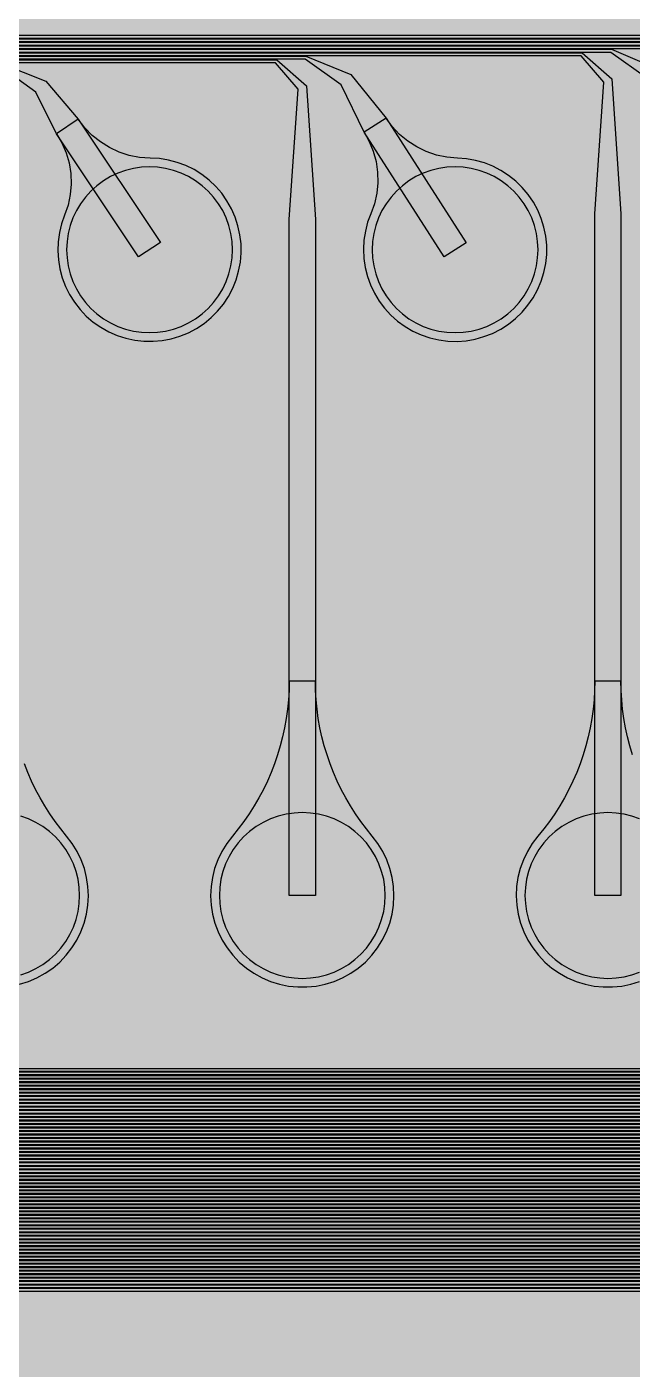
# Model space of a CAD drawing. Header units: metres. Extents: x -7231 to 10969, y -37556 to 1873.
# Drawn here: x -1359 to -666, y -24324 to -22786 of the extents above; entities that cross this region are included whole.
import ezdxf

# ---------------------------------------------------------------- set-up
doc = ezdxf.new("R2010")
doc.units = ezdxf.units.M
for name, color, linetype in [('Metal1', 4, 'CONTINUOUS'), ('Metal2', 3, 'CONTINUOUS'), ('Polyimide', 7, 'CONTINUOUS'), ('Polyimide_Negative', 5, 'CONTINUOUS')]:
    doc.layers.add(name, color=color, linetype=linetype)

msp = doc.modelspace()

# ---------------------------------------------------------------- hatches: boundary and pattern name
at = {"layer": 'Polyimide'}
msp.add_hatch(color=7, dxfattribs=at).paths.add_polyline_path([(4065.7, -468), (4066.7, -502), (4068.5, -536), (4071.4, -570), (4075.5, -604), (4081, -638), (4088, -672), (4096.5, -706), (4106.6, -740), (4118.3, -774), (4131.6, -808), (4146.5, -842), (4162.9, -876), (4180.7, -910), (4199.8, -944), (4220.2, -978), (4241.7, -1012), (4264.2, -1046), (4287.5, -1080), (4311.5, -1114), (4336, -1148), (4360.9, -1182), (4385.9, -1216), (4410.9, -1250), (4435.7, -1284), (4460.2, -1318), (4484.2, -1352), (4507.5, -1385.9), (4530, -1419.9), (4551.5, -1453.9), (4571.9, -1487.9), (4591.1, -1521.9), (4608.9, -1555.9), (4625.3, -1589.9), (4640.1, -1623.9), (4653.4, -1657.9), (4665.1, -1691.9), (4675.2, -1725.9), (4683.7, -1759.9), (4690.7, -1793.9), (4696.2, -1827.9), (4700.3, -1861.9), (4703.2, -1895.9), (4705.1, -1929.9), (4706.1, -1963.9), (4706.4, -1997.9), (4706.5, -2031.9), (4706.5, -4793), (4710, -4838.4), (4720.2, -4882.7), (4737.1, -4925), (4760.1, -4964.2), (4788.9, -4999.5), (4822.6, -5030), (4860.5, -5055.1), (4901.8, -5074.2), (4901.8, -5074.2), (4970.7, -5105.2), (5034.7, -5145.3), (5092.8, -5193.5), (5143.8, -5249.2), (5186.9, -5311.2), (5221.2, -5378.4), (5246.2, -5449.7), (5261.4, -5523.7), (5266.5, -5599), (5261.4, -5674.3), (5246.2, -5748.3), (5221.2, -5819.6), (5186.9, -5886.8), (5143.8, -5948.8), (5092.8, -6004.5), (5034.7, -6052.7), (4970.7, -6092.8), (4901.8, -6123.8), (4860.5, -6142.9), (4822.6, -6168), (4788.9, -6198.5), (4760.1, -6233.8), (4737.1, -6273), (4720.2, -6315.3), (4710, -6359.6), (4706.5, -6405), (4706.5, -9221.5), (4710, -9266.9), (4720.2, -9311.2), (4737.1, -9353.5), (4760.1, -9392.7), (4788.9, -9428), (4822.6, -9458.5), (4860.5, -9483.6), (4901.8, -9502.7), (4970.7, -9533.7), (5034.7, -9573.8), (5092.8, -9622), (5143.8, -9677.7), (5186.9, -9739.7), (5221.2, -9806.9), (5246.2, -9878.2), (5261.4, -9952.2), (5266.5, -10027.5), (5261.4, -10102.8), (5246.2, -10176.8), (5221.2, -10248.1), (5186.9, -10315.3), (5143.8, -10377.3), (5092.8, -10433), (5034.7, -10481.2), (4970.7, -10521.3), (4901.8, -10552.3), (4860.5, -10571.4), (4822.6, -10596.5), (4788.9, -10627), (4760.1, -10662.3), (4737.1, -10701.5), (4720.2, -10743.8), (4710, -10788.1), (4706.5, -10833.5), (4706.5, -13650), (4710, -13695.4), (4720.2, -13739.7), (4737.1, -13782), (4760.1, -13821.2), (4788.9, -13856.5), (4822.6, -13887), (4860.5, -13912.1), (4901.8, -13931.2), (4970.7, -13962.2), (5034.7, -14002.2), (5092.8, -14050.5), (5143.8, -14106.2), (5186.9, -14168.2), (5221.2, -14235.4), (5246.2, -14306.7), (5261.4, -14380.7), (5266.5, -14456), (5261.4, -14531.3), (5246.2, -14605.3), (5221.2, -14676.5), (5186.9, -14743.8), (5143.8, -14805.8), (5092.8, -14861.5), (5034.7, -14909.7), (4970.7, -14949.8), (4901.8, -14980.8), (4860.5, -14999.9), (4822.6, -15025), (4788.9, -15055.5), (4760.1, -15090.8), (4737.1, -15130), (4720.2, -15172.3), (4710, -15216.6), (4706.5, -15262), (4706.5, -15456), (4720.9, -15750), (4764.1, -16041.3), (4835.7, -16326.8), (4934.9, -16604), (5060.7, -16870.2), (5212.1, -17122.7), (5387.5, -17359.2), (5585.2, -17577.3), (5803.3, -17775), (6039.8, -17950.4), (6292.3, -18101.8), (6558.4, -18227.6), (6835.6, -18326.8), (7121.2, -18398.3), (7412.4, -18441.5), (7706.5, -18456), (9969, -18456), (10047.4, -18459.8), (10125.1, -18471.4), (10201.2, -18490.4), (10275.2, -18516.9), (10346.1, -18550.5), (10413.5, -18590.8), (10476.5, -18637.6), (10534.7, -18690.3), (10587.4, -18748.5), (10634.2, -18811.5), (10674.5, -18878.9), (10708.1, -18949.8), (10734.6, -19023.8), (10753.6, -19099.9), (10765.2, -19177.6), (10769, -19256), (10769, -20895.8), (10730.2, -20951.4), (10694.6, -21009.1), (10662.2, -21068.6), (10633.2, -21129.9), (10607.6, -21192.7), (10585.5, -21256.7), (10566.9, -21322), (10552, -21388.1), (10540.8, -21455), (10533.4, -21522.3), (10529.6, -21590), (10529.6, -21657.8), (10533.4, -21725.5), (10540.8, -21792.9), (10552, -21859.7), (10566.9, -21925.9), (10585.5, -21991.1), (10607.6, -22055.2), (10633.2, -22117.9), (10662.2, -22179.2), (10694.6, -22238.7), (10730.2, -22296.4), (10769, -22352), (10769, -32454.2), (10728.7, -32510.5), (10691.7, -32568.9), (10658, -32629.3), (10627.8, -32691.6), (10601.2, -32755.4), (10578.2, -32820.7), (10558.9, -32887.1), (10543.4, -32954.5), (10531.8, -33022.7), (10524, -33091.4), (10520.1, -33160.5), (10520.1, -33229.7), (10524, -33298.8), (10531.8, -33367.5), (10543.4, -33435.7), (10558.9, -33503.1), (10578.2, -33569.5), (10601.2, -33634.8), (10627.8, -33698.6), (10658, -33760.8), (10691.7, -33821.3), (10728.7, -33879.7), (10769, -33936), (10769, -36556), (10765.2, -36634.4), (10753.6, -36712.1), (10734.6, -36788.2), (10708.1, -36862.1), (10674.5, -36933.1), (10634.2, -37000.5), (10587.4, -37063.5), (10534.7, -37121.7), (10476.5, -37174.4), (10413.5, -37221.2), (10346.1, -37261.5), (10275.2, -37295.1), (10201.2, -37321.6), (10125.1, -37340.6), (10047.4, -37352.1), (9969, -37356), (-6231, -37356), (-6309.4, -37352.1), (-6387.1, -37340.6), (-6463.2, -37321.6), (-6537.2, -37295.1), (-6608.1, -37261.5), (-6675.5, -37221.2), (-6738.5, -37174.4), (-6796.7, -37121.7), (-6849.4, -37063.5), (-6896.2, -37000.5), (-6936.5, -36933.1), (-6970.1, -36862.1), (-6996.6, -36788.2), (-7015.6, -36712.1), (-7027.2, -36634.4), (-7031, -36556), (-7031, -33936), (-6990.7, -33879.8), (-6953.7, -33821.3), (-6920, -33760.9), (-6889.8, -33698.6), (-6863.2, -33634.8), (-6840.2, -33569.5), (-6820.9, -33503.1), (-6805.4, -33435.7), (-6793.7, -33367.5), (-6785.9, -33298.8), (-6782, -33229.7), (-6782, -33160.5), (-6785.9, -33091.4), (-6793.7, -33022.7), (-6805.4, -32954.5), (-6820.9, -32887.1), (-6840.2, -32820.6), (-6863.2, -32755.4), (-6889.8, -32691.5), (-6920, -32629.3), (-6953.7, -32568.9), (-6990.7, -32510.4), (-7031, -32454.2), (-7031, -22364.8), (-6990.7, -22308.6), (-6953.7, -22250.1), (-6920, -22189.7), (-6889.8, -22127.5), (-6863.2, -22063.6), (-6840.2, -21998.4), (-6820.9, -21931.9), (-6805.4, -21864.5), (-6793.7, -21796.3), (-6785.9, -21727.6), (-6782, -21658.5), (-6782, -21589.3), (-6785.9, -21520.3), (-6793.7, -21451.5), (-6805.4, -21383.3), (-6820.9, -21315.9), (-6840.2, -21249.5), (-6863.2, -21184.2), (-6889.8, -21120.4), (-6920, -21058.1), (-6953.7, -20997.7), (-6990.7, -20939.3), (-7031, -20883), (-7031, -19256), (-7027.2, -19177.6), (-7015.6, -19099.9), (-6996.6, -19023.8), (-6970.1, -18949.8), (-6936.5, -18878.9), (-6896.2, -18811.5), (-6849.4, -18748.5), (-6796.7, -18690.3), (-6738.5, -18637.6), (-6675.5, -18590.8), (-6608.1, -18550.5), (-6537.2, -18516.9), (-6463.2, -18490.4), (-6387.1, -18471.4), (-6309.4, -18459.8), (-6231, -18456), (-3968.5, -18456), (-3674.4, -18441.5), (-3383.2, -18398.3), (-3097.6, -18326.8), (-2820.4, -18227.6), (-2554.3, -18101.8), (-2301.8, -17950.4), (-2065.3, -17775), (-1847.2, -17577.3), (-1649.5, -17359.2), (-1474.1, -17122.7), (-1322.7, -16870.2), (-1196.9, -16604), (-1097.7, -16326.8), (-1026.1, -16041.3), (-982.9, -15750), (-968.5, -15456), (-968.5, -15262), (-972, -15216.6), (-982.2, -15172.3), (-999.1, -15130), (-1022.1, -15090.8), (-1050.9, -15055.5), (-1084.6, -15025), (-1122.5, -14999.9), (-1163.8, -14980.8), (-1232.7, -14949.8), (-1296.7, -14909.7), (-1354.8, -14861.5), (-1405.8, -14805.8), (-1448.9, -14743.8), (-1483.2, -14676.5), (-1508.2, -14605.3), (-1523.4, -14531.3), (-1528.5, -14456), (-1523.4, -14380.7), (-1508.2, -14306.7), (-1483.2, -14235.4), (-1448.9, -14168.2), (-1405.8, -14106.2), (-1354.8, -14050.5), (-1296.7, -14002.2), (-1232.7, -13962.2), (-1163.8, -13931.2), (-1122.5, -13912.1), (-1084.6, -13887), (-1050.9, -13856.5), (-1022.1, -13821.2), (-999.1, -13782), (-982.2, -13739.7), (-972, -13695.4), (-968.5, -13650), (-968.5, -12309.6), (-972, -12264.3), (-982.2, -12219.9), (-999.1, -12177.7), (-1022.1, -12138.5), (-1050.9, -12103.2), (-1084.6, -12072.6), (-1122.5, -12047.5), (-1163.8, -12028.5), (-1232.7, -11997.4), (-1296.7, -11957.4), (-1354.8, -11909.1), (-1405.8, -11853.5), (-1448.9, -11791.5), (-1483.2, -11724.2), (-1508.2, -11653), (-1523.4, -11579), (-1528.5, -11503.7), (-1523.4, -11428.3), (-1508.2, -11354.4), (-1483.2, -11283.1), (-1448.9, -11215.9), (-1405.8, -11153.8), (-1354.8, -11098.2), (-1296.7, -11049.9), (-1232.7, -11009.9), (-1163.8, -10978.8), (-1122.5, -10959.8), (-1084.6, -10934.7), (-1050.9, -10904.1), (-1022.1, -10868.9), (-999.1, -10829.6), (-982.2, -10787.4), (-972, -10743), (-968.5, -10697.7), (-968.5, -9357.3), (-972, -9311.9), (-982.2, -9267.6), (-999.1, -9225.4), (-1022.1, -9186.1), (-1050.9, -9150.8), (-1084.6, -9120.3), (-1122.5, -9095.2), (-1163.8, -9076.2), (-1163.8, -9076.2), (-1232.7, -9045.1), (-1296.7, -9005.1), (-1354.8, -8956.8), (-1405.8, -8901.1), (-1448.9, -8839.1), (-1483.2, -8771.9), (-1508.2, -8700.6), (-1523.4, -8626.7), (-1528.5, -8551.3), (-1523.4, -8476), (-1508.2, -8402), (-1483.2, -8330.8), (-1448.9, -8263.5), (-1405.8, -8201.5), (-1354.8, -8145.9), (-1296.7, -8097.6), (-1232.7, -8057.6), (-1163.8, -8026.5), (-1163.8, -8026.5), (-1122.5, -8007.4), (-1084.6, -7982.4), (-1050.9, -7951.8), (-1022.1, -7916.5), (-999.1, -7877.3), (-982.2, -7835), (-972, -7790.7), (-968.5, -7745.4), (-968.5, -6405), (-972, -6359.6), (-982.2, -6315.3), (-999.1, -6273), (-1022.1, -6233.8), (-1050.9, -6198.5), (-1084.6, -6168), (-1122.5, -6142.9), (-1163.8, -6123.8), (-1163.8, -6123.8), (-1232.7, -6092.8), (-1296.7, -6052.7), (-1354.8, -6004.5), (-1405.8, -5948.8), (-1448.9, -5886.8), (-1483.2, -5819.6), (-1508.2, -5748.3), (-1523.4, -5674.3), (-1528.5, -5599), (-1523.4, -5523.7), (-1508.2, -5449.7), (-1483.2, -5378.4), (-1448.9, -5311.2), (-1405.8, -5249.2), (-1354.8, -5193.5), (-1296.7, -5145.3), (-1232.7, -5105.2), (-1163.8, -5074.2), (-1163.8, -5074.2), (-1122.5, -5055.1), (-1084.6, -5030), (-1050.9, -4999.5), (-1022.1, -4964.2), (-999.1, -4925), (-982.2, -4882.7), (-972, -4838.4), (-968.5, -4793), (-968.5, -2031.9), (-968.4, -1997.9), (-968.1, -1963.9), (-967.1, -1929.9), (-965.2, -1895.9), (-962.2, -1861.9), (-958, -1827.9), (-952.4, -1793.9), (-945.3, -1759.9), (-936.6, -1725.9), (-926.4, -1691.9), (-914.4, -1657.9), (-900.9, -1623.9), (-885.7, -1589.9), (-869.1, -1555.9), (-850.9, -1521.9), (-831.4, -1487.9), (-810.6, -1453.9), (-788.7, -1419.9), (-765.8, -1385.9), (-742.1, -1352), (-717.6, -1318), (-692.7, -1284), (-667.4, -1250), (-641.9, -1216), (-616.4, -1182), (-591.1, -1148), (-566.1, -1114), (-541.7, -1080), (-517.9, -1046), (-495, -1012), (-473.1, -978), (-452.4, -944), (-432.8, -910), (-414.7, -876), (-398, -842), (-382.9, -808), (-369.3, -774), (-357.4, -740), (-347.1, -706), (-338.4, -672), (-331.3, -638), (-325.7, -604), (-321.5, -570), (-318.6, -536), (-316.7, -502), (-315.7, -468), (-315.3, -434), (-315.2, -400), (-315.2, 401), (-315.2, 451), (-315.2, 1644), (-270.2, 1644), (-270, 1637.1), (-269.4, 1630.3), (-268.2, 1623.5), (-266.7, 1616.8), (-264.7, 1610.2), (-262.3, 1603.8), (-259.4, 1597.6), (-256.2, 1591.5), (-252.6, 1585.7), (-248.6, 1580.1), (-244.2, 1574.8), (-239.5, 1569.8), (-234.5, 1565.1), (-229.2, 1560.7), (-223.6, 1556.7), (-217.8, 1553.1), (-211.7, 1549.8), (-205.4, 1547), (-199, 1544.6), (-192.4, 1542.6), (-185.7, 1541), (-179, 1539.9), (-172.1, 1539.2), (-165.2, 1539), (-158.4, 1539.2), (-151.5, 1539.9), (-144.8, 1541), (-138.1, 1542.6), (-131.5, 1544.6), (-125.1, 1547), (-118.8, 1549.8), (-112.8, 1553.1), (-106.9, 1556.7), (-101.3, 1560.7), (-96, 1565.1), (-91, 1569.8), (-86.3, 1574.8), (-81.9, 1580.1), (-77.9, 1585.7), (-74.3, 1591.5), (-71.1, 1597.6), (-68.2, 1603.8), (-65.8, 1610.2), (-63.8, 1616.8), (-62.3, 1623.5), (-61.1, 1630.3), (-60.5, 1637.1), (-60.2, 1644), (1853, 1644), (1853, 1573), (3815.2, 1573), (3815.5, 1579.5), (3816.1, 1586.1), (3817.2, 1592.5), (3818.7, 1598.9), (3820.6, 1605.1), (3822.9, 1611.3), (3825.6, 1617.2), (3828.6, 1623), (3832.1, 1628.6), (3835.9, 1633.9), (3840.1, 1638.9), (3844.5, 1643.7), (3849.3, 1648.2), (3854.4, 1652.3), (3859.7, 1656.1), (3865.2, 1659.6), (3871, 1662.7), (3877, 1665.4), (3883.1, 1667.7), (3889.4, 1669.6), (3895.7, 1671.1), (3902.2, 1672.1), (3908.7, 1672.8), (3915.2, 1673), (3921.8, 1672.8), (3928.3, 1672.1), (3934.8, 1671.1), (3941.1, 1669.6), (3947.4, 1667.7), (3953.5, 1665.4), (3959.5, 1662.7), (3965.2, 1659.6), (3970.8, 1656.1), (3976.1, 1652.3), (3981.2, 1648.2), (3986, 1643.7), (3990.4, 1638.9), (3994.6, 1633.9), (3998.4, 1628.6), (4001.9, 1623), (4004.9, 1617.2), (4007.6, 1611.3), (4009.9, 1605.1), (4011.8, 1598.9), (4013.3, 1592.5), (4014.4, 1586.1), (4015, 1579.5), (4015.2, 1573), (4065.2, 1573), (4065.2, 451), (4065.2, 401), (4065.2, -400), (4065.3, -434), (4065.7, -468)])

# ---------------------------------------------------------------- linework, layer by layer
at = {"layer": 'Metal1'}
for points in [[(840.7, -19211.9), (840.7, -24199.7), (809.7, -24230.7), (-5962.2, -24230.7)], [(-5960.8, -24227.2), (808.3, -24227.2), (837.2, -24198.3), (837.2, -19211.9)], [(832.7, -19211.9), (832.7, -24191.7), (801.7, -24222.7), (-5954.2, -24222.7)], [(-5952.8, -24219.2), (800.3, -24219.2), (829.2, -24190.3), (829.2, -19211.9)], [(824.7, -19211.9), (824.7, -24183.7), (793.7, -24214.7), (-5946.2, -24214.7)], [(-5944.8, -24211.2), (792.3, -24211.2), (821.2, -24182.3), (821.2, -19211.9)], [(816.7, -19211.9), (816.7, -24175.7), (785.7, -24206.7), (-5938.2, -24206.7)], [(-5936.8, -24203.2), (784.3, -24203.2), (813.2, -24174.3), (813.2, -19211.9)], [(808.7, -19211.9), (808.7, -24167.7), (777.7, -24198.7), (-5930.2, -24198.7)], [(-5928.8, -24195.2), (776.3, -24195.2), (805.2, -24166.3), (805.2, -19211.9)], [(800.7, -19211.9), (800.7, -24159.7), (769.7, -24190.7), (-5922.2, -24190.7)], [(-5920.8, -24187.2), (768.3, -24187.2), (797.2, -24158.3), (797.2, -19211.9)], [(792.7, -19211.9), (792.7, -24151.7), (761.7, -24182.7), (-5914.2, -24182.7)], [(-5912.8, -24179.2), (760.3, -24179.2), (789.2, -24150.3), (789.2, -19211.9)], [(784.7, -19211.9), (784.7, -24143.7), (753.7, -24174.7), (-5906.2, -24174.7)], [(-5904.8, -24171.2), (752.3, -24171.2), (781.2, -24142.3), (781.2, -19211.9)], [(776.7, -19211.9), (776.7, -24135.7), (745.7, -24166.7), (-5898.2, -24166.7)], [(-5896.8, -24163.2), (744.3, -24163.2), (773.2, -24134.3), (773.2, -19211.9)], [(768.7, -19211.9), (768.7, -24127.7), (737.7, -24158.7), (-5890.2, -24158.7)], [(-5888.8, -24155.2), (736.3, -24155.2), (765.2, -24126.3), (765.2, -19211.9)], [(760.7, -19211.9), (760.7, -24119.7), (729.7, -24150.7), (-5882.2, -24150.7)], [(-5880.8, -24147.2), (728.3, -24147.2), (757.2, -24118.3), (757.2, -19211.9)], [(752.7, -19211.9), (752.7, -24111.7), (721.7, -24142.7), (-5874.2, -24142.7)], [(-5872.8, -24139.2), (720.3, -24139.2), (749.2, -24110.3), (749.2, -19211.9)], [(744.7, -19211.9), (744.7, -24103.7), (713.7, -24134.7), (-5866.2, -24134.7)], [(-5864.8, -24131.2), (712.3, -24131.2), (741.2, -24102.3), (741.2, -19211.9)], [(736.7, -19211.9), (736.7, -24095.7), (705.7, -24126.7), (-5858.2, -24126.7)], [(-5856.8, -24123.2), (704.3, -24123.2), (733.2, -24094.3), (733.2, -19211.9)], [(728.7, -19211.9), (728.7, -24087.7), (697.7, -24118.7), (-5850.2, -24118.7)], [(-5848.8, -24115.2), (696.3, -24115.2), (725.2, -24086.3), (725.2, -19211.9)], [(720.7, -19211.9), (720.7, -24079.7), (689.7, -24110.7), (-5842.2, -24110.7)], [(-5840.8, -24107.2), (688.3, -24107.2), (717.2, -24078.3), (717.2, -19211.9)], [(712.7, -19211.9), (712.7, -24071.7), (681.7, -24102.7), (-5834.2, -24102.7)], [(-5832.8, -24099.2), (680.3, -24099.2), (709.2, -24070.3), (709.2, -19211.9)], [(704.7, -19211.9), (704.7, -24063.7), (673.7, -24094.7), (-5826.2, -24094.7)], [(-5824.8, -24091.2), (672.3, -24091.2), (701.2, -24062.3), (701.2, -19211.9)], [(696.7, -19211.9), (696.7, -24055.7), (665.7, -24086.7), (-5818.2, -24086.7)], [(-5816.8, -24083.2), (664.3, -24083.2), (693.2, -24054.3), (693.2, -19211.9)], [(688.7, -19211.9), (688.7, -24047.7), (657.7, -24078.7), (-5810.2, -24078.7)], [(-5808.8, -24075.2), (656.3, -24075.2), (685.2, -24046.3), (685.2, -19211.9)], [(680.7, -19211.9), (680.7, -24039.7), (649.7, -24070.7), (-5802.2, -24070.7)], [(-5800.8, -24067.2), (648.3, -24067.2), (677.2, -24038.3), (677.2, -19211.9)], [(672.7, -19211.9), (672.7, -24031.7), (641.7, -24062.7), (-5794.2, -24062.7)], [(-5792.8, -24059.2), (640.3, -24059.2), (669.2, -24030.3), (669.2, -19211.9)], [(664.7, -19211.9), (664.7, -24023.7), (633.7, -24054.7), (-5786.2, -24054.7)], [(-5784.8, -24051.2), (632.3, -24051.2), (661.2, -24022.3), (661.2, -19211.9)], [(656.7, -19211.9), (656.7, -24015.7), (625.7, -24046.7), (-5778.2, -24046.7)], [(-5776.8, -24043.2), (624.3, -24043.2), (653.2, -24014.3), (653.2, -19211.9)], [(648.7, -19211.9), (648.7, -24007.7), (617.7, -24038.7), (-5770.2, -24038.7)], [(-5768.8, -24035.2), (616.3, -24035.2), (645.2, -24006.3), (645.2, -19211.9)], [(640.7, -19211.9), (640.7, -23999.7), (609.7, -24030.7), (-5762.2, -24030.7)], [(-5760.8, -24027.2), (608.3, -24027.2), (637.2, -23998.3), (637.2, -19211.9)], [(632.7, -19211.9), (632.7, -23991.7), (601.7, -24022.7), (-5754.2, -24022.7)], [(-5752.8, -24019.2), (600.3, -24019.2), (629.2, -23990.3), (629.2, -19211.9)], [(624.7, -19211.9), (624.7, -23983.7), (593.7, -24014.7), (-5746.2, -24014.7)], [(-5744.8, -24011.2), (592.3, -24011.2), (621.2, -23982.3), (621.2, -19211.9)], [(616.7, -19211.9), (616.7, -23975.7), (585.7, -24006.7), (-5738.2, -24006.7)], [(-5736.8, -24003.2), (584.3, -24003.2), (613.2, -23974.3), (613.2, -19211.9)], [(608.7, -19211.9), (608.7, -23967.7), (577.7, -23998.7), (-5730.2, -23998.7)], [(-5728.8, -23995.2), (576.3, -23995.2), (605.2, -23966.3), (605.2, -19211.9)], [(600.7, -19211.9), (600.7, -23959.7), (569.7, -23990.7), (-5722.2, -23990.7)], [(-5720.8, -23987.2), (568.3, -23987.2), (597.2, -23958.3), (597.2, -19211.9)], [(592.7, -19211.9), (592.7, -23951.7), (561.7, -23982.7), (-5714.2, -23982.7)], [(-5712.8, -23979.2), (560.3, -23979.2), (589.2, -23950.3), (589.2, -19211.9)], [(-5834.2, -22799.2), (-22.8, -22799.2), (11.1, -22829.1), (21.5, -22987.1), (21.5, -23781), (-8.5, -23781), (-8.5, -22987.1), (1.9, -22832.9), (-24.2, -22802.8), (-5832.8, -22802.8)], [(-5826.2, -22807.2), (-372.8, -22807.2), (-338.9, -22837.1), (-328.5, -22993.5), (-328.5, -23781), (-358.5, -23781), (-358.5, -22993.5), (-348.1, -22840.9), (-374.2, -22810.8), (-5824.8, -22810.8)], [(-5818.2, -22815.2), (-722.8, -22815.2), (-688.9, -22845.1), (-678.5, -22999.9), (-678.5, -23781), (-708.5, -23781), (-708.5, -22999.9), (-698.1, -22848.9), (-724.2, -22818.8), (-5816.8, -22818.8)], [(-5810.2, -22823.2), (-1072.8, -22823.2), (-1038.8, -22853.1), (-1028.5, -23006.3), (-1028.5, -23781), (-1058.5, -23781), (-1058.5, -23006.3), (-1048.2, -22856.9), (-1074.2, -22826.8), (-5808.8, -22826.8)], [(-665.2, -23619.9), (-668.3, -23609.6), (-671, -23599.3), (-673.3, -23588.8), (-675.2, -23578.2), (-676.6, -23567.6), (-677.7, -23556.9), (-678.3, -23546.2), (-678.5, -23535.4), (-708.5, -23535.4), (-708.5, -23535.4), (-708.7, -23546.2), (-709.3, -23556.9), (-710.4, -23567.6), (-711.8, -23578.2), (-713.7, -23588.8), (-716, -23599.3), (-718.7, -23609.6), (-721.8, -23619.9), (-725.3, -23630.1), (-729.2, -23640.1), (-733.5, -23649.9), (-738.1, -23659.6), (-743.2, -23669.1), (-748.6, -23678.4), (-754.3, -23687.4), (-760.4, -23696.2), (-766.9, -23704.8), (-773.6, -23713.1), (-780.1, -23721.6), (-785.6, -23730.6), (-790.2, -23740.2), (-793.9, -23750.1), (-796.5, -23760.4), (-798, -23770.9), (-798.5, -23781.5), (-797.9, -23792.1), (-796.3, -23802.6), (-793.6, -23812.8), (-789.8, -23822.7), (-785.1, -23832.2), (-779.5, -23841.2), (-773, -23849.6), (-765.7, -23857.3), (-757.6, -23864.2), (-748.9, -23870.2), (-739.6, -23875.3), (-729.9, -23879.5), (-719.7, -23882.7), (-709.4, -23884.8), (-698.8, -23885.9), (-688.2, -23885.9), (-677.6, -23884.8), (-667.3, -23882.7), (-657.1, -23879.5)], [(-1367.3, -23882.7), (-1357.1, -23879.5), (-1347.4, -23875.3), (-1338.1, -23870.2), (-1329.4, -23864.2), (-1321.3, -23857.3), (-1314, -23849.6), (-1307.5, -23841.2), (-1301.9, -23832.2), (-1297.2, -23822.7), (-1293.4, -23812.8), (-1290.7, -23802.6), (-1289.1, -23792.1), (-1288.5, -23781.5), (-1289, -23770.9), (-1290.5, -23760.4), (-1293.1, -23750.1), (-1296.8, -23740.2), (-1301.4, -23730.6), (-1306.9, -23721.6), (-1313.4, -23713.1), (-1320.1, -23704.8), (-1326.6, -23696.2), (-1332.7, -23687.4), (-1338.4, -23678.4), (-1343.8, -23669.1), (-1348.9, -23659.6), (-1353.5, -23649.9), (-1357.8, -23640.1), (-1361.7, -23630.1)]]:
    msp.add_lwpolyline(points, dxfattribs=at)
msp.add_lwpolyline([(-1058.5, -23535.4), (-1058.7, -23546.2), (-1059.3, -23556.9), (-1060.4, -23567.6), (-1061.8, -23578.2), (-1063.7, -23588.8), (-1066, -23599.3), (-1068.7, -23609.6), (-1071.8, -23619.9), (-1075.3, -23630.1), (-1079.2, -23640.1), (-1083.5, -23649.9), (-1088.1, -23659.6), (-1093.2, -23669.1), (-1098.6, -23678.4), (-1104.3, -23687.4), (-1110.4, -23696.2), (-1116.9, -23704.8), (-1123.6, -23713.1), (-1130.1, -23721.6), (-1135.6, -23730.6), (-1140.2, -23740.2), (-1143.9, -23750.1), (-1146.5, -23760.4), (-1148, -23770.9), (-1148.5, -23781.5), (-1147.9, -23792.1), (-1146.3, -23802.6), (-1143.6, -23812.8), (-1139.8, -23822.7), (-1135.1, -23832.2), (-1129.5, -23841.2), (-1123, -23849.6), (-1115.7, -23857.3), (-1107.6, -23864.2), (-1098.9, -23870.2), (-1089.6, -23875.3), (-1079.9, -23879.5), (-1069.7, -23882.7), (-1059.4, -23884.8), (-1048.8, -23885.9), (-1038.2, -23885.9), (-1027.6, -23884.8), (-1017.3, -23882.7), (-1007.1, -23879.5), (-997.4, -23875.3), (-988.1, -23870.2), (-979.4, -23864.2), (-971.3, -23857.3), (-964, -23849.6), (-957.5, -23841.2), (-951.9, -23832.2), (-947.2, -23822.7), (-943.4, -23812.8), (-940.7, -23802.6), (-939.1, -23792.1), (-938.5, -23781.5), (-939, -23770.9), (-940.5, -23760.4), (-943.1, -23750.1), (-946.8, -23740.2), (-951.4, -23730.6), (-956.9, -23721.6), (-963.4, -23713.1), (-970.1, -23704.8), (-976.6, -23696.2), (-982.7, -23687.4), (-988.4, -23678.4), (-993.8, -23669.1), (-998.9, -23659.6), (-1003.5, -23649.9), (-1007.8, -23640.1), (-1011.7, -23630.1), (-1015.2, -23619.9), (-1018.3, -23609.6), (-1021, -23599.3), (-1023.3, -23588.8), (-1025.2, -23578.2), (-1026.6, -23567.6), (-1027.7, -23556.9), (-1028.3, -23546.2), (-1028.5, -23535.4), (-1058.5, -23535.4)], close=True, dxfattribs=at)
at = {"layer": 'Metal2'}
for points in [[(844.7, -19211.9), (844.7, -24203.7), (813.7, -24234.7), (-5966.2, -24234.7)], [(-5964.8, -24231.2), (812.3, -24231.2), (841.2, -24202.3), (841.2, -19211.9)], [(836.7, -19211.9), (836.7, -24195.7), (805.7, -24226.7), (-5958.2, -24226.7)], [(-5956.8, -24223.2), (804.3, -24223.2), (833.2, -24194.3), (833.2, -19211.9)], [(828.7, -19211.9), (828.7, -24187.7), (797.7, -24218.7), (-5950.2, -24218.7)], [(-5948.8, -24215.2), (796.3, -24215.2), (825.2, -24186.3), (825.2, -19211.9)], [(820.7, -19211.9), (820.7, -24179.7), (789.7, -24210.7), (-5942.2, -24210.7)], [(-5940.8, -24207.2), (788.3, -24207.2), (817.2, -24178.3), (817.2, -19211.9)], [(812.7, -19211.9), (812.7, -24171.7), (781.7, -24202.7), (-5934.2, -24202.7)], [(-5932.8, -24199.2), (780.3, -24199.2), (809.2, -24170.3), (809.2, -19211.9)], [(804.7, -19211.9), (804.7, -24163.7), (773.7, -24194.7), (-5926.2, -24194.7)], [(-5924.8, -24191.2), (772.3, -24191.2), (801.2, -24162.3), (801.2, -19211.9)], [(796.7, -19211.9), (796.7, -24155.7), (765.7, -24186.7), (-5918.2, -24186.7)], [(-5916.8, -24183.2), (764.3, -24183.2), (793.2, -24154.3), (793.2, -19211.9)], [(788.7, -19211.9), (788.7, -24147.7), (757.7, -24178.7), (-5910.2, -24178.7)], [(-5908.8, -24175.2), (756.3, -24175.2), (785.2, -24146.3), (785.2, -19211.9)], [(780.7, -19211.9), (780.7, -24139.7), (749.7, -24170.7), (-5902.2, -24170.7)], [(-5900.8, -24167.2), (748.3, -24167.2), (777.2, -24138.3), (777.2, -19211.9)], [(772.7, -19211.9), (772.7, -24131.7), (741.7, -24162.7), (-5894.2, -24162.7)], [(-5892.8, -24159.2), (740.3, -24159.2), (769.2, -24130.3), (769.2, -19211.9)], [(764.7, -19211.9), (764.7, -24123.7), (733.7, -24154.7), (-5886.2, -24154.7)], [(-5884.8, -24151.2), (732.3, -24151.2), (761.2, -24122.3), (761.2, -19211.9)], [(756.7, -19211.9), (756.7, -24115.7), (725.7, -24146.7), (-5878.2, -24146.7)], [(-5876.8, -24143.2), (724.3, -24143.2), (753.2, -24114.3), (753.2, -19211.9)], [(748.7, -19211.9), (748.7, -24107.7), (717.7, -24138.7), (-5870.2, -24138.7)], [(-5868.8, -24135.2), (716.3, -24135.2), (745.2, -24106.3), (745.2, -19211.9)], [(740.7, -19211.9), (740.7, -24099.7), (709.7, -24130.7), (-5862.2, -24130.7)], [(-5860.8, -24127.2), (708.3, -24127.2), (737.2, -24098.3), (737.2, -19211.9)], [(732.7, -19211.9), (732.7, -24091.7), (701.7, -24122.7), (-5854.2, -24122.7)], [(-5852.8, -24119.2), (700.3, -24119.2), (729.2, -24090.3), (729.2, -19211.9)], [(724.7, -19211.9), (724.7, -24083.7), (693.7, -24114.7), (-5846.2, -24114.7)], [(-5844.8, -24111.2), (692.3, -24111.2), (721.2, -24082.3), (721.2, -19211.9)], [(716.7, -19211.9), (716.7, -24075.7), (685.7, -24106.7), (-5838.2, -24106.7)], [(-5836.8, -24103.2), (684.3, -24103.2), (713.2, -24074.3), (713.2, -19211.9)], [(708.7, -19211.9), (708.7, -24067.7), (677.7, -24098.7), (-5830.2, -24098.7)], [(-5828.8, -24095.2), (676.3, -24095.2), (705.2, -24066.3), (705.2, -19211.9)], [(700.7, -19211.9), (700.7, -24059.7), (669.7, -24090.7), (-5822.2, -24090.7)], [(-5820.8, -24087.2), (668.3, -24087.2), (697.2, -24058.3), (697.2, -19211.9)], [(692.7, -19211.9), (692.7, -24051.7), (661.7, -24082.7), (-5814.2, -24082.7)], [(-5812.8, -24079.2), (660.3, -24079.2), (689.2, -24050.3), (689.2, -19211.9)], [(684.7, -19211.9), (684.7, -24043.7), (653.7, -24074.7), (-5806.2, -24074.7)], [(-5804.8, -24071.2), (652.3, -24071.2), (681.2, -24042.3), (681.2, -19211.9)], [(676.7, -19211.9), (676.7, -24035.7), (645.7, -24066.7), (-5798.2, -24066.7)], [(-5796.8, -24063.2), (644.3, -24063.2), (673.2, -24034.3), (673.2, -19211.9)], [(668.7, -19211.9), (668.7, -24027.7), (637.7, -24058.7), (-5790.2, -24058.7)], [(-5788.8, -24055.2), (636.3, -24055.2), (665.2, -24026.3), (665.2, -19211.9)], [(660.7, -19211.9), (660.7, -24019.7), (629.7, -24050.7), (-5782.2, -24050.7)], [(-5780.8, -24047.2), (628.3, -24047.2), (657.2, -24018.3), (657.2, -19211.9)], [(652.7, -19211.9), (652.7, -24011.7), (621.7, -24042.7), (-5774.2, -24042.7)], [(-5772.8, -24039.2), (620.3, -24039.2), (649.2, -24010.3), (649.2, -19211.9)], [(644.7, -19211.9), (644.7, -24003.7), (613.7, -24034.7), (-5766.2, -24034.7)], [(-5764.8, -24031.2), (612.3, -24031.2), (641.2, -24002.3), (641.2, -19211.9)], [(636.7, -19211.9), (636.7, -23995.7), (605.7, -24026.7), (-5758.2, -24026.7)], [(-5756.8, -24023.2), (604.3, -24023.2), (633.2, -23994.3), (633.2, -19211.9)], [(628.7, -19211.9), (628.7, -23987.7), (597.7, -24018.7), (-5750.2, -24018.7)], [(-5748.8, -24015.2), (596.3, -24015.2), (625.2, -23986.3), (625.2, -19211.9)], [(620.7, -19211.9), (620.7, -23979.7), (589.7, -24010.7), (-5742.2, -24010.7)], [(-5740.8, -24007.2), (588.3, -24007.2), (617.2, -23978.3), (617.2, -19211.9)], [(612.7, -19211.9), (612.7, -23971.7), (581.7, -24002.7), (-5734.2, -24002.7)], [(-5732.8, -23999.2), (580.3, -23999.2), (609.2, -23970.3), (609.2, -19211.9)], [(604.7, -19211.9), (604.7, -23963.7), (573.7, -23994.7), (-5726.2, -23994.7)], [(-5724.8, -23991.2), (572.3, -23991.2), (601.2, -23962.3), (601.2, -19211.9)], [(596.7, -19211.9), (596.7, -23955.7), (565.7, -23986.7), (-5718.2, -23986.7)], [(-5716.8, -23983.2), (564.3, -23983.2), (593.2, -23954.3), (593.2, -19211.9)], [(-5838.2, -22795.2), (10.8, -22795.2), (60.3, -22817.9), (109.5, -22886.6), (194.5, -23033.5), (168.5, -23048.5), (83.5, -22901.6), (50.3, -22828), (9.8, -22798.8), (-5836.8, -22798.8)], [(-5830.2, -22803.2), (-339.3, -22803.2), (-289.1, -22825.4), (-242.8, -22887.7), (-155.6, -23033.3), (-181.4, -23048.7), (-268.5, -22903.1), (-299.5, -22836.1), (-340.2, -22806.8), (-5828.8, -22806.8)], [(-5822.2, -22811.2), (-689.3, -22811.2), (-638.6, -22832.9), (-595.1, -22888.8), (-505.7, -23033.1), (-531.3, -23048.9), (-620.6, -22904.6), (-649.3, -22844.1), (-690.2, -22814.8), (-5820.8, -22814.8)], [(-5814.2, -22819.2), (-1039.3, -22819.2), (-988, -22840.3), (-947.5, -22890.1), (-855.9, -23032.9), (-881.1, -23049.1), (-972.8, -22906.3), (-999, -22852.2), (-1040.2, -22822.7), (-5812.8, -22822.7)], [(-5806.2, -22827.2), (-1389.3, -22827.2), (-1337.4, -22847.7), (-1300.1, -22891.4), (-1206, -23032.7), (-1231, -23049.3), (-1325.1, -22908.1), (-1348.8, -22860.3), (-1390.2, -22830.8), (-5804.8, -22830.8)]]:
    msp.add_lwpolyline(points, dxfattribs=at)
for points in [[(-1325.1, -22908.1), (-1318.9, -22918.6), (-1314.1, -22929.8), (-1310.7, -22941.5), (-1308.8, -22953.5), (-1308.3, -22965.7), (-1309.3, -22977.8), (-1311.8, -22989.8), (-1315.7, -23001.3), (-1319.2, -23011.2), (-1321.7, -23021.4), (-1323.1, -23031.8), (-1323.5, -23042.2), (-1322.8, -23052.7), (-1321.2, -23063), (-1318.5, -23073.2), (-1314.8, -23083), (-1310.1, -23092.3), (-1304.5, -23101.2), (-1298.1, -23109.5), (-1290.9, -23117.1), (-1282.9, -23123.9), (-1274.3, -23129.9), (-1265.2, -23135.1), (-1255.6, -23139.2), (-1245.6, -23142.4), (-1235.4, -23144.6), (-1224.9, -23145.8), (-1214.5, -23145.9), (-1204, -23145), (-1193.7, -23143), (-1183.7, -23140.1), (-1174, -23136.1), (-1164.7, -23131.2), (-1156, -23125.4), (-1147.9, -23118.7), (-1140.5, -23111.3), (-1133.9, -23103.2), (-1128.1, -23094.4), (-1123.2, -23085.2), (-1119.3, -23075.4), (-1116.4, -23065.4), (-1114.4, -23055.1), (-1113.6, -23044.6), (-1113.7, -23034.2), (-1114.9, -23023.8), (-1117.2, -23013.5), (-1120.4, -23003.5), (-1124.6, -22994), (-1129.8, -22984.8), (-1135.8, -22976.3), (-1142.7, -22968.4), (-1150.3, -22961.2), (-1158.6, -22954.8), (-1167.5, -22949.2), (-1176.9, -22944.6), (-1186.7, -22940.9), (-1196.9, -22938.3), (-1207.2, -22936.6), (-1217.7, -22936), (-1229.8, -22935.2), (-1241.8, -22932.9), (-1253.4, -22929.1), (-1264.4, -22924), (-1274.8, -22917.5), (-1284.3, -22909.9), (-1292.7, -22901.2), (-1300.1, -22891.4), (-1325.1, -22908.1)], [(-972.8, -22906.3), (-966.8, -22916.9), (-962.2, -22928.2), (-959, -22940), (-957.3, -22952), (-957, -22964.2), (-958.2, -22976.3), (-960.9, -22988.2), (-965, -22999.7), (-968.7, -23009.5), (-971.3, -23019.6), (-972.9, -23030), (-973.5, -23040.5), (-973, -23050.9), (-971.5, -23061.3), (-969, -23071.5), (-965.4, -23081.3), (-960.9, -23090.8), (-955.5, -23099.8), (-949.2, -23108.1), (-942.1, -23115.8), (-934.3, -23122.8), (-925.8, -23129), (-916.8, -23134.2), (-907.2, -23138.6), (-897.3, -23142), (-887.1, -23144.3), (-876.7, -23145.7), (-866.2, -23146), (-855.8, -23145.2), (-845.5, -23143.4), (-835.4, -23140.6), (-825.6, -23136.8), (-816.3, -23132.1), (-807.4, -23126.4), (-799.2, -23119.9), (-791.7, -23112.6), (-785, -23104.6), (-779, -23096), (-774, -23086.8), (-769.9, -23077.1), (-766.8, -23067.1), (-764.7, -23056.8), (-763.6, -23046.4), (-763.6, -23035.9), (-764.6, -23025.5), (-766.7, -23015.2), (-769.8, -23005.2), (-773.8, -22995.6), (-778.8, -22986.3), (-784.7, -22977.7), (-791.5, -22969.6), (-799, -22962.3), (-807.2, -22955.8), (-816, -22950.1), (-825.3, -22945.3), (-835, -22941.5), (-845.1, -22938.6), (-855.4, -22936.8), (-865.9, -22936), (-878, -22935), (-889.9, -22932.5), (-901.5, -22928.5), (-912.4, -22923.2), (-922.7, -22916.6), (-932, -22908.8), (-940.4, -22899.9), (-947.5, -22890.1), (-972.8, -22906.3)]]:
    msp.add_lwpolyline(points, close=True, dxfattribs=at)
at = {"layer": 'Polyimide_Negative'}
for points in [[(-1123.5, -23041), (-1124, -23031.7), (-1125.3, -23022.5), (-1127.6, -23013.4), (-1130.7, -23004.6), (-1134.7, -22996.2), (-1139.5, -22988.2), (-1145.1, -22980.7), (-1151.3, -22973.8), (-1158.2, -22967.6), (-1165.7, -22962), (-1173.7, -22957.2), (-1182.1, -22953.2), (-1190.9, -22950.1), (-1200, -22947.8), (-1209.2, -22946.5), (-1218.5, -22946), (-1227.8, -22946.5), (-1237, -22947.8), (-1246.1, -22950.1), (-1254.9, -22953.2), (-1263.3, -22957.2), (-1271.3, -22962), (-1278.8, -22967.6), (-1285.7, -22973.8), (-1291.9, -22980.7), (-1297.5, -22988.2), (-1302.3, -22996.2), (-1306.3, -23004.6), (-1309.4, -23013.4), (-1311.7, -23022.5), (-1313, -23031.7), (-1313.5, -23041), (-1313, -23050.3), (-1311.7, -23059.5), (-1309.4, -23068.6), (-1306.3, -23077.4), (-1302.3, -23085.8), (-1297.5, -23093.8), (-1291.9, -23101.3), (-1285.7, -23108.2), (-1278.8, -23114.4), (-1271.3, -23120), (-1263.3, -23124.8), (-1254.9, -23128.8), (-1246.1, -23131.9), (-1237, -23134.2), (-1227.8, -23135.5), (-1218.5, -23136), (-1209.2, -23135.5), (-1200, -23134.2), (-1190.9, -23131.9), (-1182.1, -23128.8), (-1173.7, -23124.8), (-1165.7, -23120), (-1158.2, -23114.4), (-1151.3, -23108.2), (-1145.1, -23101.3), (-1139.5, -23093.8), (-1134.7, -23085.8), (-1130.7, -23077.4), (-1127.6, -23068.6), (-1125.3, -23059.5), (-1124, -23050.3), (-1123.5, -23041)], [(-773.5, -23041), (-774, -23031.7), (-775.3, -23022.5), (-777.6, -23013.4), (-780.7, -23004.6), (-784.7, -22996.2), (-789.5, -22988.2), (-795.1, -22980.7), (-801.3, -22973.8), (-808.2, -22967.6), (-815.7, -22962), (-823.7, -22957.2), (-832.1, -22953.2), (-840.9, -22950.1), (-850, -22947.8), (-859.2, -22946.5), (-868.5, -22946), (-877.8, -22946.5), (-887, -22947.8), (-896.1, -22950.1), (-904.9, -22953.2), (-913.3, -22957.2), (-921.3, -22962), (-928.8, -22967.6), (-935.7, -22973.8), (-941.9, -22980.7), (-947.5, -22988.2), (-952.3, -22996.2), (-956.3, -23004.6), (-959.4, -23013.4), (-961.7, -23022.5), (-963, -23031.7), (-963.5, -23041), (-963, -23050.3), (-961.7, -23059.5), (-959.4, -23068.6), (-956.3, -23077.4), (-952.3, -23085.8), (-947.5, -23093.8), (-941.9, -23101.3), (-935.7, -23108.2), (-928.8, -23114.4), (-921.3, -23120), (-913.3, -23124.8), (-904.9, -23128.8), (-896.1, -23131.9), (-887, -23134.2), (-877.8, -23135.5), (-868.5, -23136), (-859.2, -23135.5), (-850, -23134.2), (-840.9, -23131.9), (-832.1, -23128.8), (-823.7, -23124.8), (-815.7, -23120), (-808.2, -23114.4), (-801.3, -23108.2), (-795.1, -23101.3), (-789.5, -23093.8), (-784.7, -23085.8), (-780.7, -23077.4), (-777.6, -23068.6), (-775.3, -23059.5), (-774, -23050.3), (-773.5, -23041)], [(-948.5, -23781), (-949, -23771.7), (-950.3, -23762.5), (-952.6, -23753.4), (-955.7, -23744.6), (-959.7, -23736.2), (-964.5, -23728.2), (-970.1, -23720.7), (-976.3, -23713.8), (-983.2, -23707.6), (-990.7, -23702), (-998.7, -23697.2), (-1007.1, -23693.2), (-1015.9, -23690.1), (-1025, -23687.8), (-1034.2, -23686.5), (-1043.5, -23686), (-1052.8, -23686.5), (-1062, -23687.8), (-1071.1, -23690.1), (-1079.9, -23693.2), (-1088.3, -23697.2), (-1096.3, -23702), (-1103.8, -23707.6), (-1110.7, -23713.8), (-1116.9, -23720.7), (-1122.5, -23728.2), (-1127.3, -23736.2), (-1131.3, -23744.6), (-1134.4, -23753.4), (-1136.7, -23762.5), (-1138, -23771.7), (-1138.5, -23781), (-1138, -23790.3), (-1136.7, -23799.5), (-1134.4, -23808.6), (-1131.3, -23817.4), (-1127.3, -23825.8), (-1122.5, -23833.8), (-1116.9, -23841.3), (-1110.7, -23848.2), (-1103.8, -23854.4), (-1096.3, -23860), (-1088.3, -23864.8), (-1079.9, -23868.8), (-1071.1, -23871.9), (-1062, -23874.2), (-1052.8, -23875.5), (-1043.5, -23876), (-1034.2, -23875.5), (-1025, -23874.2), (-1015.9, -23871.9), (-1007.1, -23868.8), (-998.7, -23864.8), (-990.7, -23860), (-983.2, -23854.4), (-976.3, -23848.2), (-970.1, -23841.3), (-964.5, -23833.8), (-959.7, -23825.8), (-955.7, -23817.4), (-952.6, -23808.6), (-950.3, -23799.5), (-949, -23790.3), (-948.5, -23781)]]:
    msp.add_lwpolyline(points, close=True, dxfattribs=at)
for points in [[(-657.1, -23693.2), (-665.9, -23690.1), (-675, -23687.8), (-684.2, -23686.5), (-693.5, -23686), (-702.8, -23686.5), (-712, -23687.8), (-721.1, -23690.1), (-729.9, -23693.2), (-738.3, -23697.2), (-746.3, -23702), (-753.8, -23707.6), (-760.7, -23713.8), (-766.9, -23720.7), (-772.5, -23728.2), (-777.3, -23736.2), (-781.3, -23744.6), (-784.4, -23753.4), (-786.7, -23762.5), (-788, -23771.7), (-788.5, -23781), (-788, -23790.3), (-786.7, -23799.5), (-784.4, -23808.6), (-781.3, -23817.4), (-777.3, -23825.8), (-772.5, -23833.8), (-766.9, -23841.3), (-760.7, -23848.2), (-753.8, -23854.4), (-746.3, -23860), (-738.3, -23864.8), (-729.9, -23868.8), (-721.1, -23871.9), (-712, -23874.2), (-702.8, -23875.5), (-693.5, -23876), (-684.2, -23875.5), (-675, -23874.2), (-665.9, -23871.9), (-657.1, -23868.8)], [(-1365.9, -23871.9), (-1357.1, -23868.8), (-1348.7, -23864.8), (-1340.7, -23860), (-1333.2, -23854.4), (-1326.3, -23848.2), (-1320.1, -23841.3), (-1314.5, -23833.8), (-1309.7, -23825.8), (-1305.7, -23817.4), (-1302.6, -23808.6), (-1300.3, -23799.5), (-1299, -23790.3), (-1298.5, -23781), (-1298.5, -23781), (-1299, -23771.7), (-1300.3, -23762.5), (-1302.6, -23753.4), (-1305.7, -23744.6), (-1309.7, -23736.2), (-1314.5, -23728.2), (-1320.1, -23720.7), (-1326.3, -23713.8), (-1333.2, -23707.6), (-1340.7, -23702), (-1348.7, -23697.2), (-1357.1, -23693.2), (-1365.9, -23690.1)]]:
    msp.add_lwpolyline(points, dxfattribs=at)

doc.saveas('drawing.dxf')
